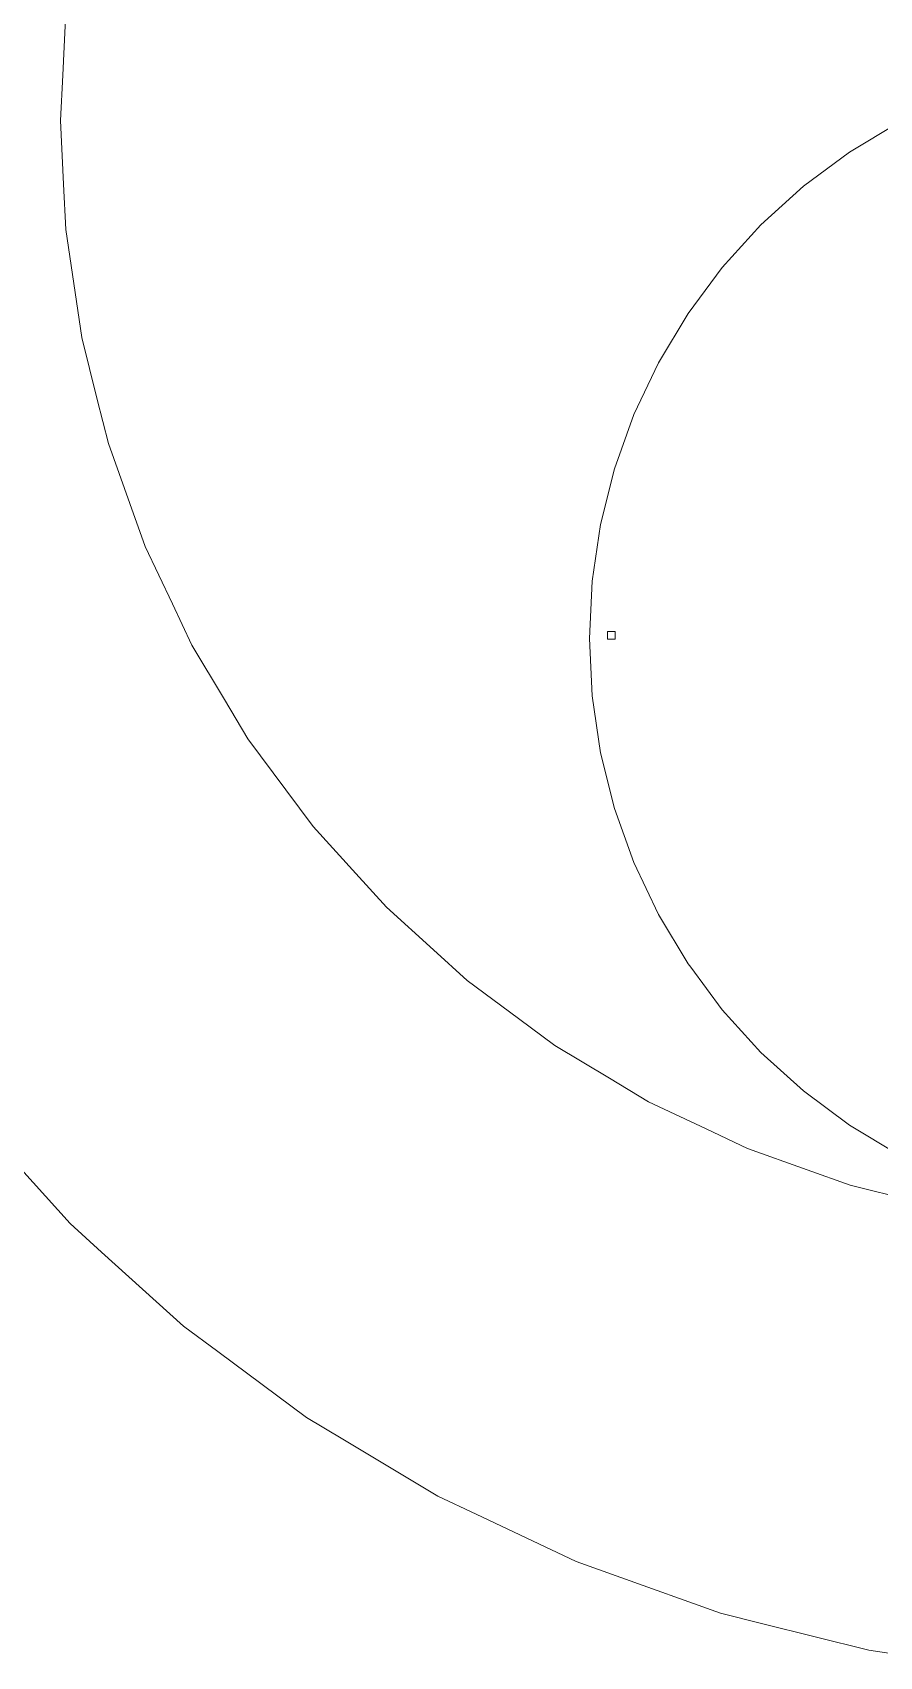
# Model space of a CAD drawing. Header units: centimetres. Extents: x -214 to 137, y -175 to 4.
# Drawn here: x 44.78 to 51.2, y -122.26 to -109.94 of the extents above; entities that cross this region are included whole.
import ezdxf

# ---------------------------------------------------------------- set-up
doc = ezdxf.new("R2010")
doc.units = ezdxf.units.CM
doc.header["$MEASUREMENT"] = 0
doc.layers.add('layer 1', color=7, linetype='Continuous')

msp = doc.modelspace()

# ---------------------------------------------------------------- linework, layer by layer
at = {"layer": 'layer 1', "color": 5, "lineweight": 9}
for points in [[(45.01255, -110.26653), (45.01255, -110.26653), (45.03623, -109.78459), (45.03623, -109.78459)], [(44.99561, -110.61142), (44.99561, -110.61142), (45.01255, -110.26653), (45.01255, -110.26653)], [(45.01928, -111.09335), (45.01928, -111.09335), (44.99561, -110.61142), (44.99561, -110.61142)], [(51.35108, -110.62553), (51.35108, -110.62553), (50.97757, -110.8494), (50.97757, -110.8494)], [(51.35108, -110.62553), (51.35108, -110.62553), (50.97757, -110.8494), (50.97757, -110.8494)], [(51.35108, -110.62553), (51.35108, -110.62553), (50.97757, -110.8494), (50.97757, -110.8494)], [(51.35108, -110.62553), (51.35108, -110.62553), (50.97757, -110.8494), (50.97757, -110.8494)], [(50.97757, -110.8494), (50.97757, -110.8494), (50.6278, -111.10881), (50.6278, -111.10881)], [(50.97757, -110.8494), (50.97757, -110.8494), (50.6278, -111.10881), (50.6278, -111.10881)], [(50.97757, -110.8494), (50.97757, -110.8494), (50.6278, -111.10881), (50.6278, -111.10881)], [(50.97757, -110.8494), (50.97757, -110.8494), (50.6278, -111.10881), (50.6278, -111.10881)], [(45.03623, -111.43824), (45.03623, -111.43824), (45.01928, -111.09335), (45.01928, -111.09335)], [(50.6278, -111.10881), (50.6278, -111.10881), (50.30515, -111.40124), (50.30515, -111.40124)], [(50.6278, -111.10881), (50.6278, -111.10881), (50.30515, -111.40124), (50.30515, -111.40124)], [(50.6278, -111.10881), (50.6278, -111.10881), (50.30515, -111.40124), (50.30515, -111.40124)], [(50.6278, -111.10881), (50.6278, -111.10881), (50.30515, -111.40124), (50.30515, -111.40124)], [(45.10703, -111.91554), (45.10703, -111.91554), (45.03623, -111.43824), (45.03623, -111.43824)], [(50.30515, -111.40124), (50.30515, -111.40124), (50.01271, -111.7239), (50.01271, -111.7239)], [(50.30515, -111.40124), (50.30515, -111.40124), (50.01271, -111.7239), (50.01271, -111.7239)], [(50.30515, -111.40124), (50.30515, -111.40124), (50.01271, -111.7239), (50.01271, -111.7239)], [(50.30515, -111.40124), (50.30515, -111.40124), (50.01271, -111.7239), (50.01271, -111.7239)], [(50.01271, -111.7239), (50.01271, -111.7239), (49.75331, -112.07366), (49.75331, -112.07366)], [(50.01271, -111.7239), (50.01271, -111.7239), (49.75331, -112.07366), (49.75331, -112.07366)], [(50.01271, -111.7239), (50.01271, -111.7239), (49.75331, -112.07366), (49.75331, -112.07366)], [(50.01271, -111.7239), (50.01271, -111.7239), (49.75331, -112.07366), (49.75331, -112.07366)], [(45.1577, -112.25711), (45.1577, -112.25711), (45.10703, -111.91554), (45.10703, -111.91554)], [(49.75331, -112.07366), (49.75331, -112.07366), (49.52944, -112.44717), (49.52944, -112.44717)], [(49.75331, -112.07366), (49.75331, -112.07366), (49.52944, -112.44717), (49.52944, -112.44717)], [(49.75331, -112.07366), (49.75331, -112.07366), (49.52944, -112.44717), (49.52944, -112.44717)], [(49.75331, -112.07366), (49.75331, -112.07366), (49.52944, -112.44717), (49.52944, -112.44717)], [(45.27494, -112.72517), (45.27494, -112.72517), (45.1577, -112.25711), (45.1577, -112.25711)], [(49.52944, -112.44717), (49.52944, -112.44717), (49.34326, -112.84083), (49.34326, -112.84083)], [(49.52944, -112.44717), (49.52944, -112.44717), (49.34326, -112.84083), (49.34326, -112.84083)], [(49.52944, -112.44717), (49.52944, -112.44717), (49.34326, -112.84083), (49.34326, -112.84083)], [(49.52944, -112.44717), (49.52944, -112.44717), (49.34326, -112.84083), (49.34326, -112.84083)], [(45.35884, -113.06013), (45.35884, -113.06013), (45.27494, -112.72517), (45.27494, -112.72517)], [(49.34326, -112.84083), (49.34326, -112.84083), (49.19655, -113.25083), (49.19655, -113.25083)], [(49.34326, -112.84083), (49.34326, -112.84083), (49.19655, -113.25083), (49.19655, -113.25083)], [(49.34326, -112.84083), (49.34326, -112.84083), (49.19655, -113.25083), (49.19655, -113.25083)], [(49.34326, -112.84083), (49.34326, -112.84083), (49.19655, -113.25083), (49.19655, -113.25083)], [(45.5214, -113.51443), (45.5214, -113.51443), (45.35884, -113.06013), (45.35884, -113.06013)], [(49.19655, -113.25083), (49.19655, -113.25083), (49.09075, -113.67324), (49.09075, -113.67324)], [(49.19655, -113.25083), (49.19655, -113.25083), (49.09075, -113.67324), (49.09075, -113.67324)], [(49.19655, -113.25083), (49.19655, -113.25083), (49.09075, -113.67324), (49.09075, -113.67324)], [(49.19655, -113.25083), (49.19655, -113.25083), (49.09075, -113.67324), (49.09075, -113.67324)], [(45.63773, -113.83955), (45.63773, -113.83955), (45.5214, -113.51443), (45.5214, -113.51443)], [(49.09075, -113.67324), (49.09075, -113.67324), (49.02685, -114.10399), (49.02685, -114.10399)], [(49.09075, -113.67324), (49.09075, -113.67324), (49.02685, -114.10399), (49.02685, -114.10399)], [(49.09075, -113.67324), (49.09075, -113.67324), (49.02685, -114.10399), (49.02685, -114.10399)], [(49.09075, -113.67324), (49.09075, -113.67324), (49.02685, -114.10399), (49.02685, -114.10399)], [(45.84403, -114.27575), (45.84403, -114.27575), (45.63773, -113.83955), (45.63773, -113.83955)], [(49.02685, -114.10399), (49.02685, -114.10399), (49.00548, -114.53892), (49.00548, -114.53892)], [(49.02685, -114.10399), (49.02685, -114.10399), (49.00548, -114.53892), (49.00548, -114.53892)], [(49.02685, -114.10399), (49.02685, -114.10399), (49.00548, -114.53892), (49.00548, -114.53892)], [(49.02685, -114.10399), (49.02685, -114.10399), (49.00548, -114.53892), (49.00548, -114.53892)], [(45.99167, -114.5879), (45.99167, -114.5879), (45.84403, -114.27575), (45.84403, -114.27575)], [(49.20074, -114.48653), (49.20074, -114.48653), (49.14359, -114.48653), (49.14359, -114.48653)], [(49.14359, -114.48653), (49.14359, -114.48653), (49.14359, -114.54368), (49.14359, -114.54368)], [(49.20074, -114.48653), (49.20074, -114.48653), (49.14359, -114.48653), (49.14359, -114.48653)], [(49.14359, -114.48653), (49.14359, -114.48653), (49.14359, -114.54368), (49.14359, -114.54368)], [(49.20074, -114.48653), (49.20074, -114.48653), (49.14359, -114.48653), (49.14359, -114.48653)], [(49.14359, -114.48653), (49.14359, -114.48653), (49.14359, -114.54368), (49.14359, -114.54368)], [(49.20074, -114.48653), (49.20074, -114.48653), (49.14359, -114.48653), (49.14359, -114.48653)], [(49.14359, -114.48653), (49.14359, -114.48653), (49.14359, -114.54368), (49.14359, -114.54368)], [(49.20074, -114.54368), (49.20074, -114.54368), (49.20074, -114.48653), (49.20074, -114.48653)], [(49.20074, -114.54368), (49.20074, -114.54368), (49.20074, -114.48653), (49.20074, -114.48653)], [(49.20074, -114.54368), (49.20074, -114.54368), (49.20074, -114.48653), (49.20074, -114.48653)], [(49.20074, -114.54368), (49.20074, -114.54368), (49.20074, -114.48653), (49.20074, -114.48653)], [(46.23973, -115.00176), (46.23973, -115.00176), (45.99167, -114.5879), (45.99167, -114.5879)], [(49.00548, -114.53892), (49.00548, -114.53892), (49.02685, -114.97386), (49.02685, -114.97386)], [(49.00548, -114.53892), (49.00548, -114.53892), (49.02685, -114.97386), (49.02685, -114.97386)], [(49.00548, -114.53892), (49.00548, -114.53892), (49.02685, -114.97386), (49.02685, -114.97386)], [(49.00548, -114.53892), (49.00548, -114.53892), (49.02685, -114.97386), (49.02685, -114.97386)], [(49.14359, -114.54368), (49.14359, -114.54368), (49.20074, -114.54368), (49.20074, -114.54368)], [(49.14359, -114.54368), (49.14359, -114.54368), (49.20074, -114.54368), (49.20074, -114.54368)], [(49.14359, -114.54368), (49.14359, -114.54368), (49.20074, -114.54368), (49.20074, -114.54368)], [(49.14359, -114.54368), (49.14359, -114.54368), (49.20074, -114.54368), (49.20074, -114.54368)], [(46.41725, -115.29795), (46.41725, -115.29795), (46.23973, -115.00176), (46.23973, -115.00176)], [(49.02685, -114.97386), (49.02685, -114.97386), (49.09075, -115.40461), (49.09075, -115.40461)], [(49.02685, -114.97386), (49.02685, -114.97386), (49.09075, -115.40461), (49.09075, -115.40461)], [(49.02685, -114.97386), (49.02685, -114.97386), (49.09075, -115.40461), (49.09075, -115.40461)], [(49.02685, -114.97386), (49.02685, -114.97386), (49.09075, -115.40461), (49.09075, -115.40461)], [(46.70469, -115.6855), (46.70469, -115.6855), (46.41725, -115.29795), (46.41725, -115.29795)], [(49.09075, -115.40461), (49.09075, -115.40461), (49.19655, -115.82701), (49.19655, -115.82701)], [(49.09075, -115.40461), (49.09075, -115.40461), (49.19655, -115.82701), (49.19655, -115.82701)], [(49.09075, -115.40461), (49.09075, -115.40461), (49.19655, -115.82701), (49.19655, -115.82701)], [(49.09075, -115.40461), (49.09075, -115.40461), (49.19655, -115.82701), (49.19655, -115.82701)], [(46.91039, -115.96286), (46.91039, -115.96286), (46.70469, -115.6855), (46.70469, -115.6855)], [(49.19655, -115.82701), (49.19655, -115.82701), (49.34326, -116.23702), (49.34326, -116.23702)], [(49.19655, -115.82701), (49.19655, -115.82701), (49.34326, -116.23702), (49.34326, -116.23702)], [(49.19655, -115.82701), (49.19655, -115.82701), (49.34326, -116.23702), (49.34326, -116.23702)], [(49.19655, -115.82701), (49.19655, -115.82701), (49.34326, -116.23702), (49.34326, -116.23702)], [(47.23443, -116.32038), (47.23443, -116.32038), (46.91039, -115.96286), (46.91039, -115.96286)], [(49.34326, -116.23702), (49.34326, -116.23702), (49.52944, -116.63067), (49.52944, -116.63067)], [(49.34326, -116.23702), (49.34326, -116.23702), (49.52944, -116.63067), (49.52944, -116.63067)], [(49.34326, -116.23702), (49.34326, -116.23702), (49.52944, -116.63067), (49.52944, -116.63067)], [(49.34326, -116.23702), (49.34326, -116.23702), (49.52944, -116.63067), (49.52944, -116.63067)], [(47.46633, -116.57624), (47.46633, -116.57624), (47.23443, -116.32038), (47.23443, -116.32038)], [(47.82384, -116.90027), (47.82384, -116.90027), (47.46633, -116.57624), (47.46633, -116.57624)], [(49.52944, -116.63067), (49.52944, -116.63067), (49.75331, -117.00418), (49.75331, -117.00418)], [(49.52944, -116.63067), (49.52944, -116.63067), (49.75331, -117.00418), (49.75331, -117.00418)], [(49.52944, -116.63067), (49.52944, -116.63067), (49.75331, -117.00418), (49.75331, -117.00418)], [(49.52944, -116.63067), (49.52944, -116.63067), (49.75331, -117.00418), (49.75331, -117.00418)], [(48.0797, -117.13217), (48.0797, -117.13217), (47.82384, -116.90027), (47.82384, -116.90027)], [(49.75331, -117.00418), (49.75331, -117.00418), (49.77343, -117.0313), (49.77343, -117.0313)], [(49.75331, -117.00418), (49.75331, -117.00418), (49.77343, -117.0313), (49.77343, -117.0313)], [(49.75331, -117.00418), (49.75331, -117.00418), (49.77343, -117.0313), (49.77343, -117.0313)], [(49.75331, -117.00418), (49.75331, -117.00418), (49.77343, -117.0313), (49.77343, -117.0313)], [(49.77343, -117.0313), (49.77343, -117.0313), (50.01272, -117.35394), (50.01272, -117.35394)], [(49.77343, -117.0313), (49.77343, -117.0313), (50.01272, -117.35394), (50.01272, -117.35394)], [(49.77343, -117.0313), (49.77343, -117.0313), (50.01272, -117.35394), (50.01272, -117.35394)], [(49.77343, -117.0313), (49.77343, -117.0313), (50.01272, -117.35394), (50.01272, -117.35394)], [(48.46726, -117.4196), (48.46726, -117.4196), (48.0797, -117.13217), (48.0797, -117.13217)], [(50.01272, -117.35394), (50.01272, -117.35394), (50.30515, -117.6766), (50.30515, -117.6766)], [(50.01272, -117.35394), (50.01272, -117.35394), (50.30515, -117.6766), (50.30515, -117.6766)], [(50.01272, -117.35394), (50.01272, -117.35394), (50.30515, -117.6766), (50.30515, -117.6766)], [(50.01272, -117.35394), (50.01272, -117.35394), (50.30515, -117.6766), (50.30515, -117.6766)], [(48.74461, -117.6253), (48.74461, -117.6253), (48.46726, -117.4196), (48.46726, -117.4196)], [(49.15848, -117.87336), (49.15848, -117.87336), (48.74461, -117.6253), (48.74461, -117.6253)], [(50.30515, -117.6766), (50.30515, -117.6766), (50.62781, -117.96904), (50.62781, -117.96904)], [(50.30515, -117.6766), (50.30515, -117.6766), (50.62781, -117.96904), (50.62781, -117.96904)], [(50.30515, -117.6766), (50.30515, -117.6766), (50.62781, -117.96904), (50.62781, -117.96904)], [(50.30515, -117.6766), (50.30515, -117.6766), (50.62781, -117.96904), (50.62781, -117.96904)], [(49.45466, -118.05088), (49.45466, -118.05088), (49.15848, -117.87336), (49.15848, -117.87336)], [(50.62781, -117.96904), (50.62781, -117.96904), (50.97757, -118.22844), (50.97757, -118.22844)], [(50.62781, -117.96904), (50.62781, -117.96904), (50.97757, -118.22844), (50.97757, -118.22844)], [(50.62781, -117.96904), (50.62781, -117.96904), (50.97757, -118.22844), (50.97757, -118.22844)], [(50.62781, -117.96904), (50.62781, -117.96904), (50.97757, -118.22844), (50.97757, -118.22844)], [(49.89085, -118.25718), (49.89085, -118.25718), (49.45466, -118.05088), (49.45466, -118.05088)], [(50.203, -118.40482), (50.203, -118.40482), (49.89085, -118.25718), (49.89085, -118.25718)], [(50.97757, -118.22844), (50.97757, -118.22844), (51.35108, -118.45232), (51.35108, -118.45232)], [(50.97757, -118.22844), (50.97757, -118.22844), (51.35108, -118.45232), (51.35108, -118.45232)], [(50.97757, -118.22844), (50.97757, -118.22844), (51.35108, -118.45232), (51.35108, -118.45232)], [(50.97757, -118.22844), (50.97757, -118.22844), (51.35108, -118.45232), (51.35108, -118.45232)], [(44.50593, -118.35283), (44.50593, -118.35283), (45.06875, -118.97381), (45.06875, -118.97381)], [(50.65731, -118.56738), (50.65731, -118.56738), (50.203, -118.40482), (50.203, -118.40482)], [(50.98243, -118.68371), (50.98243, -118.68371), (50.65731, -118.56738), (50.65731, -118.56738)], [(51.45049, -118.80095), (51.45049, -118.80095), (50.98243, -118.68371), (50.98243, -118.68371)], [(45.06875, -118.97381), (45.06875, -118.97381), (45.3077, -119.19037), (45.3077, -119.19037)], [(45.3077, -119.19037), (45.3077, -119.19037), (45.92868, -119.7532), (45.92868, -119.7532)], [(45.92868, -119.7532), (45.92868, -119.7532), (46.1877, -119.9453), (46.1877, -119.9453)], [(46.1877, -119.9453), (46.1877, -119.9453), (46.86085, -120.44455), (46.86085, -120.44455)], [(46.86085, -120.44455), (46.86085, -120.44455), (47.13746, -120.61034), (47.13746, -120.61034)], [(47.13746, -120.61034), (47.13746, -120.61034), (47.85631, -121.04119), (47.85631, -121.04119)], [(47.85631, -121.04119), (47.85631, -121.04119), (48.14783, -121.17907), (48.14783, -121.17907)], [(48.14783, -121.17907), (48.14783, -121.17907), (48.90545, -121.5374), (48.90545, -121.5374)], [(48.90545, -121.5374), (48.90545, -121.5374), (49.20908, -121.64604), (49.20908, -121.64604)], [(49.20908, -121.64604), (49.20908, -121.64604), (49.99818, -121.92838), (49.99818, -121.92838)], [(49.99818, -121.92838), (49.99818, -121.92838), (50.31099, -122.00674), (50.31099, -122.00674)], [(50.31099, -122.00674), (50.31099, -122.00674), (51.12396, -122.21037), (51.12396, -122.21037)], [(51.12396, -122.21037), (51.12396, -122.21037), (51.44295, -122.25769), (51.44295, -122.25769)]]:
    msp.add_open_spline(points, degree=3, dxfattribs=at)

doc.saveas('drawing.dxf')
